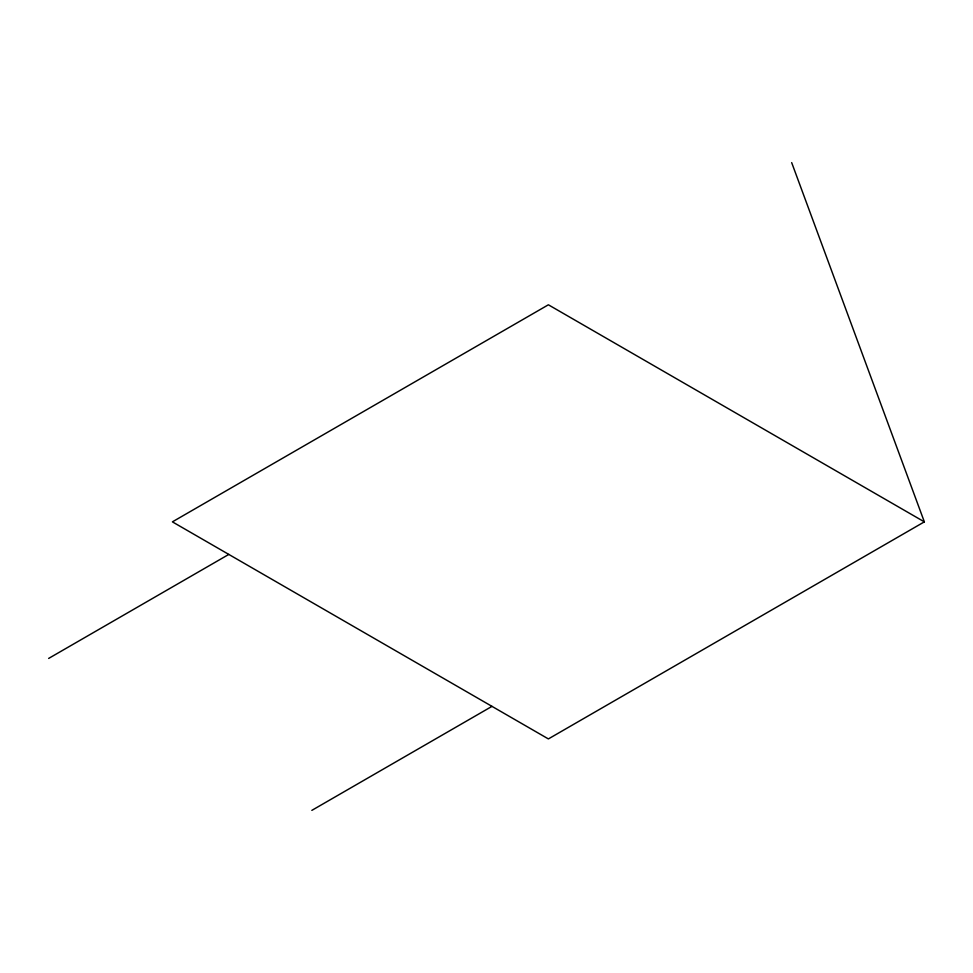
<?xml version="1.0" encoding="UTF-8"?>
<svg xmlns="http://www.w3.org/2000/svg" width="973" height="973" viewBox="0 0 973 973"><rect width="100%" height="100%" fill="white"/><g stroke="black" fill="none" stroke-linecap="round" stroke-linejoin="round"><path stroke-width="1.46" d="M48.65 658.429L228.801 554.415M311.834 810.375L491.985 706.362M924.35 521.856L548.383 738.921L172.403 521.856L548.383 304.792L924.35 521.856L791.681 162.625"/></g></svg>
